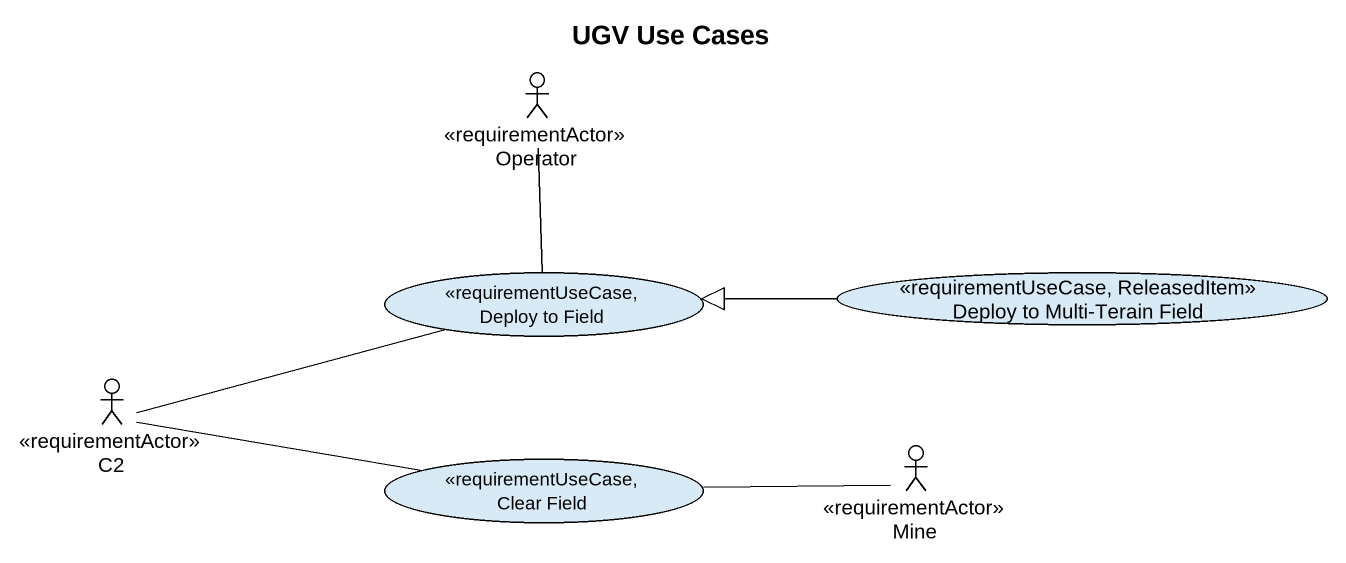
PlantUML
@startuml
title UGV Use Cases
actor Operator <<requirementActor>>
usecase "Deploy to Field" as Deploy_to_Field <<requirementUseCase, ReleasedItem>>
usecase "Deploy to Multi-Terain Field" as Deploy_to_Multi_Terain_Field <<requirementUseCase, ReleasedItem>>
actor C2 <<requirementActor>>
usecase "Clear Field" as Clear_Field <<requirementUseCase, ReleasedItem>>
actor Mine <<requirementActor>>
Operator -- Deploy_to_Field
Deploy_to_Multi_Terain_Field -left-|> Deploy_to_Field
C2 -right- Deploy_to_Field
C2 -right- Clear_Field
Mine -left- Clear_Field
@enduml
